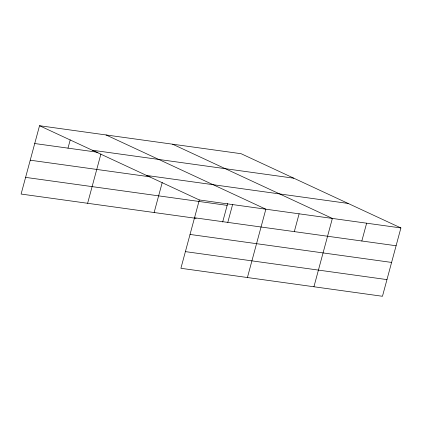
<?xml version="1.0" encoding="UTF-8"?>
<svg xmlns="http://www.w3.org/2000/svg" width="422" height="422" viewBox="0 0 422 422"><rect width="100%" height="100%" fill="white"/><g stroke="black" fill="none" stroke-linecap="round" stroke-linejoin="round"><path stroke-width="0.63" d="M39.536 125.719L199.337 199.959L180.901 268.292L382.464 296.281L400.9 227.949L241.099 153.708L39.536 125.719L21.1 194.051L196.156 218.359M67.989 148.148L70.221 139.877M87.618 203.288L100.916 153.998M154.13 212.524L162.233 182.494M222.663 222.041L227.674 203.457M227.79 222.389L232.596 204.575M247.413 277.528L265.855 209.196L106.054 134.956M294.308 231.62L299.114 213.812M313.931 286.765L332.367 218.432L172.566 144.192M361.828 240.999L366.634 223.191M92.27 150.216L293.833 178.205M34.731 143.527L97.988 152.31M146.603 175.462L348.166 203.446M30.236 160.202L150.221 176.865M199.337 199.959L400.9 227.949M25.6 177.382L227.163 205.366M194.531 217.768L396.094 245.757M190.032 234.442L391.595 262.431M185.4 251.623L386.958 279.607"/></g></svg>
